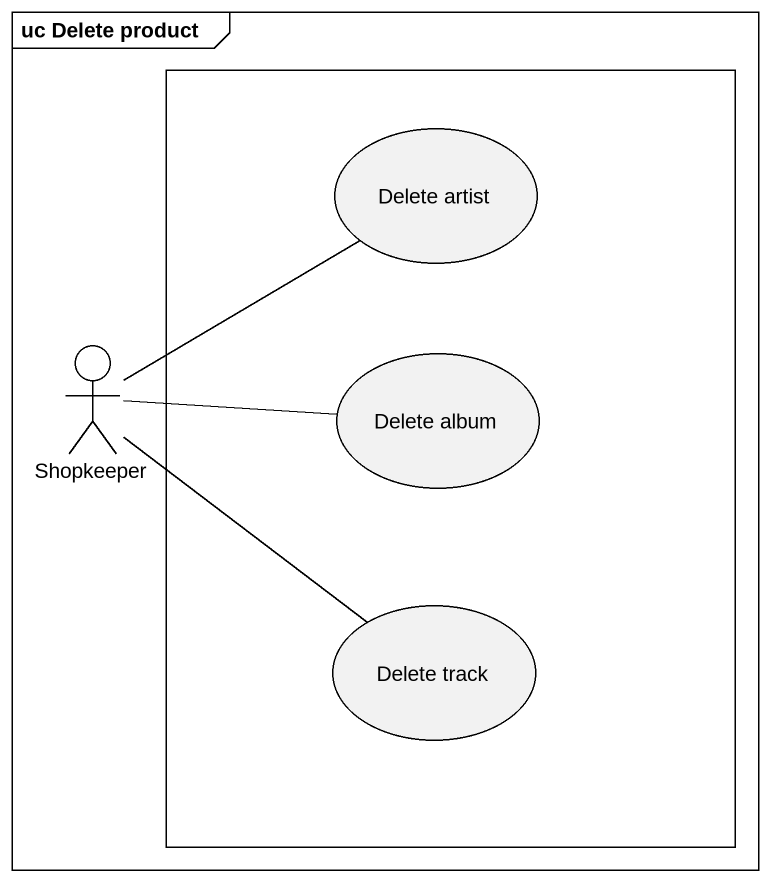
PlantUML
@startuml
mainframe uc Delete product
rectangle " " as rectangle1 {
  usecase "Delete artist" as Delete_artist
  usecase "Delete album" as Delete_album
  usecase "Delete track" as Delete_track
}
actor Shopkeeper
Delete_artist -- Shopkeeper
Delete_album -left- Shopkeeper
Delete_track -up- Shopkeeper
@enduml
